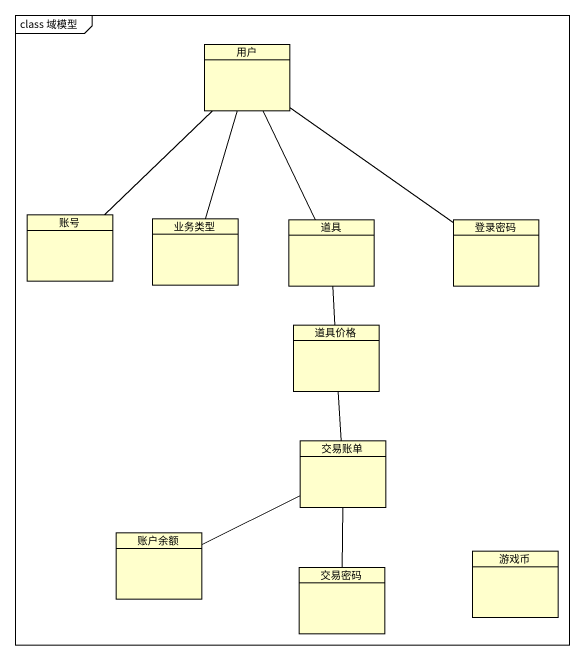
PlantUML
@startuml
mainframe class 域模型
hide circle
hide empty members
class 用户
class 账号
class 业务类型
class 道具
class 登录密码
class 道具价格
class 交易账单
class 账户余额
class 交易密码
class 游戏币
用户 -- 账号
用户 -- 道具
用户 -- 登录密码
业务类型 -up- 用户
道具价格 -up- 道具
交易账单 -up- 道具价格
交易账单 -left- 账户余额
交易账单 -- 交易密码
@enduml
